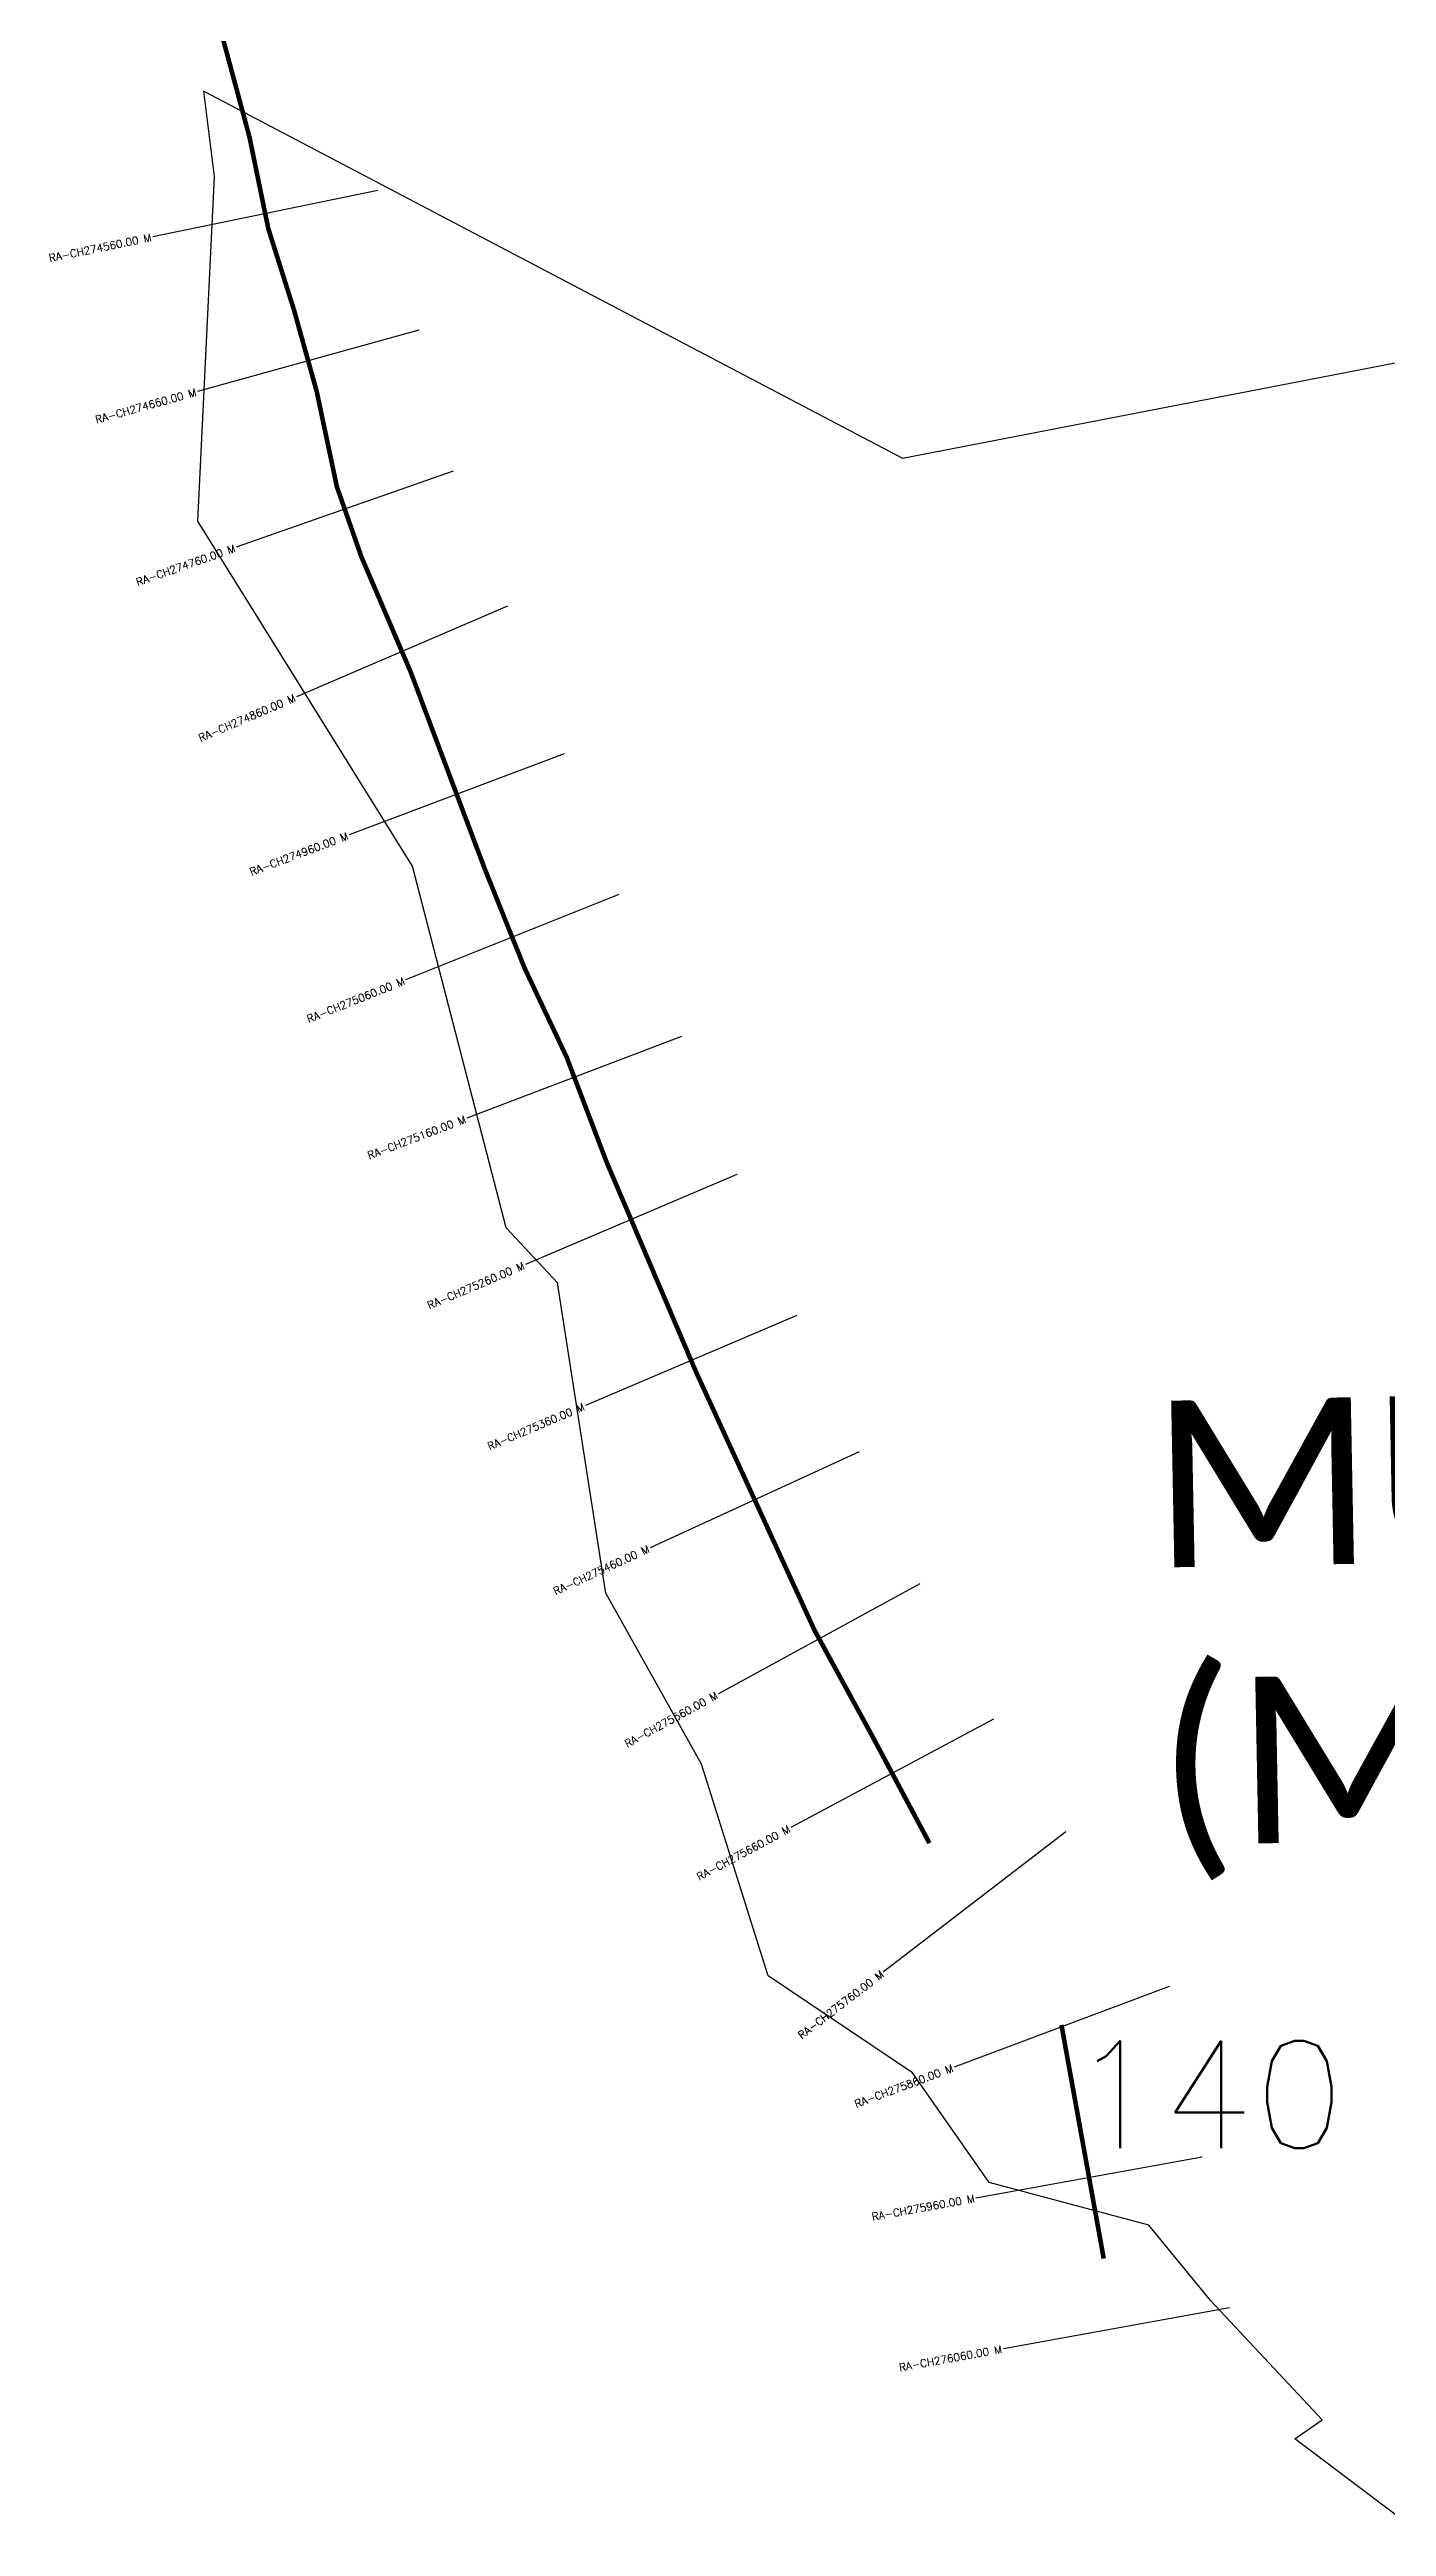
# Model space of a CAD drawing. Header units: metres. Extents: x 282509 to 286101, y 2026331 to 2029474.
# Drawn here: x 283563 to 284436, y 2026753 to 2028370 of the extents above; entities that cross this region are included whole.
import ezdxf
from ezdxf.enums import TextEntityAlignment as Align

# ---------------------------------------------------------------- set-up
doc = ezdxf.new("R2010")
doc.units = ezdxf.units.M
for name, color, linetype in [('CS', 134, 'Continuous'), ('CSMark', 6, 'Continuous'), ('NATURALLY PROTECTED', 3, 'Continuous'), ('VILLAGE NAME', 250, 'Continuous')]:
    doc.layers.add(name, color=color, linetype=linetype)
doc.styles.get("Standard").update_dxf_attribs({"font": 'simplex.shx'})

msp = doc.modelspace()

# ---------------------------------------------------------------- linework, layer by layer
at = {"color": 6, "flags": 128}
for points in [[(284452.4, 2026752.9), (284376.4, 2026810), (284394.2, 2026822.4), (284321.6, 2026900.2), (284281.1, 2026949.5), (284176.8, 2026977.3), (284126.7, 2027048.9), (284032.6, 2027112.2), (283988.9, 2027250.4), (283926.6, 2027362.1), (283894.9, 2027564.6), (283861.4, 2027600.5), (283800.4, 2027836.6), (283660.1, 2028061.8), (283671.1, 2028286.7), (283664, 2028342.4)], [(283664, 2028342.4), (284120.2, 2028102.8), (284674.7, 2028210.2)]]:
    msp.add_lwpolyline(points, dxfattribs=at)
at = {"layer": 'CS'}
for p, q in [((283777.7, 2028277.6), (283630.8, 2028247.3)), ((283804.4, 2028186.5), (283659.9, 2028146.4)), ((283826.9, 2028094.3), (283685.3, 2028044.7)), ((283862.4, 2028006.3), (283724.5, 2027947.2)), ((283899.4, 2027909.8), (283759, 2027857)), ((283935, 2027818.1), (283795.8, 2027762.3)), ((283976, 2027725.5), (283835.9, 2027672.1)), ((284012, 2027635.3), (283874, 2027576.6)), ((284051.2, 2027543.3), (283913.2, 2027484.6)), ((284091.9, 2027454.3), (283955.5, 2027391.7)), ((284131.6, 2027368.2), (284000, 2027296.3)), ((284179.7, 2027279.7), (284047.3, 2027209.1)), ((284226.8, 2027206.2), (284107.8, 2027114.8)), ((284294.4, 2027105.4), (284154, 2027052.7)), ((284315.8, 2026994), (284168.2, 2026967.2)), ((284333.7, 2026895.6), (284186.1, 2026868.8))]:
    msp.add_line(p, q, dxfattribs=at)
at = {"layer": 'NATURALLY PROTECTED', "const_width": 3, "flags": 128}
for points in [[(283676.6, 2028376.6), (283693.9, 2028312.5), (283706.2, 2028252.7), (283723, 2028199.5), (283737.8, 2028146.4), (283751, 2028084.1), (283766.9, 2028038.7), (283799, 2027963.7), (283847.2, 2027835.6), (283873.4, 2027770.3), (283901, 2027711.8), (283927.1, 2027643.3), (283985.6, 2027506.1), (284062.8, 2027337.8), (284100, 2027269.7), (284137.8, 2027198.9)], [(284224, 2027080.2), (284251.6, 2026927.7)]]:
    msp.add_lwpolyline(points, dxfattribs=at)

# ---------------------------------------------------------------- texts
at = {"insert": (284229.3, 2027069.8), "char_height": 70, "attachment_point": 1}
msp.add_mtext_dynamic_manual_height_columns('140', width=95.172, gutter_width=1, heights=[0], dxfattribs=at)
at = {"layer": 'CSMark'}
for s, rotation, p in [('RA-CH274560.00 M', 11.6576, (283629.8, 2028247.1)), ('RA-CH274660.00 M', 15.5425, (283659, 2028146.1)), ('RA-CH274760.00 M', 19.3079, (283684.4, 2028044.3)), ('RA-CH274860.00 M', 23.2085, (283723.6, 2027946.8)), ('RA-CH274960.00 M', 20.6174, (283758.1, 2027856.6)), ('RA-CH275060.00 M', 21.8534, (283794.9, 2027761.9)), ('RA-CH275160.00 M', 20.8784, (283834.9, 2027671.7)), ('RA-CH275260.00 M', 23.0655, (283873.1, 2027576.2)), ('RA-CH275360.00 M', 23.0655, (283912.3, 2027484.2)), ('RA-CH275460.00 M', 24.6522, (283954.6, 2027391.3)), ('RA-CH275560.00 M', 28.6472, (283999.1, 2027295.9)), ('RA-CH275660.00 M', 28.1009, (284046.5, 2027208.6)), ('RA-CH275760.00 M', 37.536, (284107, 2027114.2)), ('RA-CH275860.00 M', 20.5789, (284153, 2027052.3)), ('RA-CH275960.00 M', 10.2895, (284167.3, 2026967.1)), ('RA-CH276060.00 M', 10.2895, (284185.1, 2026868.7))]:
    msp.add_text(s, height=5, rotation=rotation, dxfattribs=at).set_placement(p, align=Align.MIDDLE_RIGHT)
at = {"layer": 'VILLAGE NAME', "insert": (284281.8, 2027487.4), "char_height": 108.748, "attachment_point": 1, "rotation": 1.1028}
msp.add_mtext_dynamic_manual_height_columns('{\\fCalibri|b0|i0|c0|p34;MURUD JANJIRA (MCI)}', width=1174.7, gutter_width=543.7, heights=[0], dxfattribs=at)

doc.saveas('drawing.dxf')
